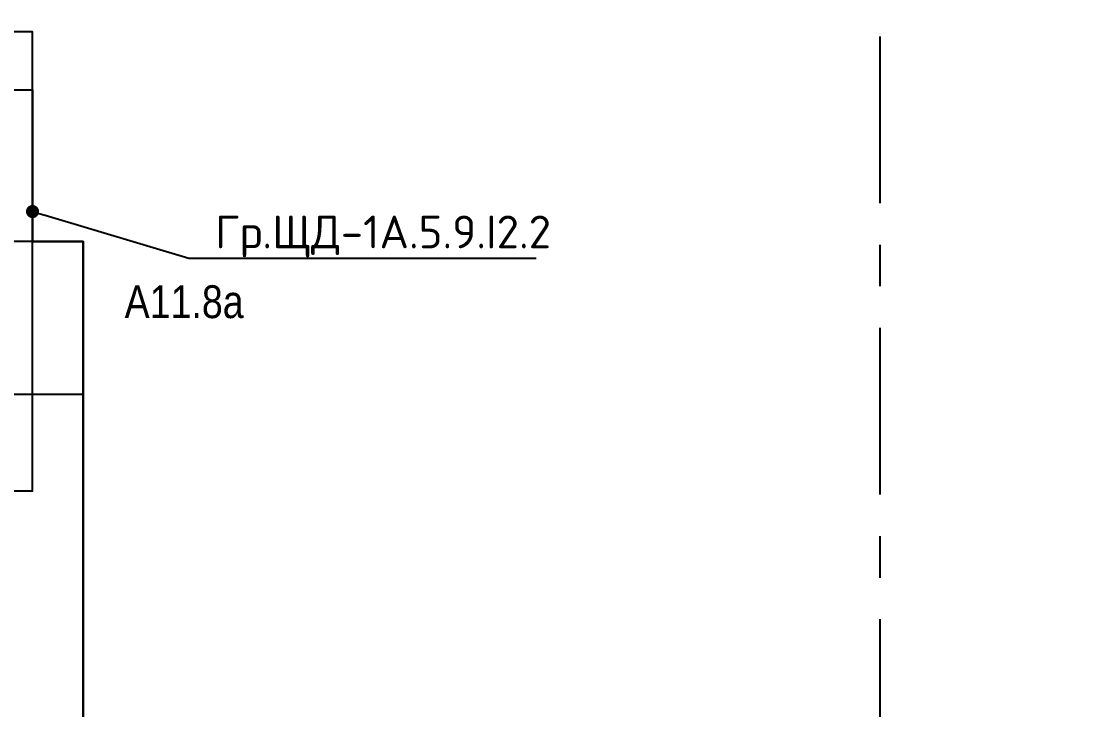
# Model space of a CAD drawing. Header units: millimetres. Extents: x -243740 to 150609, y -473655 to -165121.
# Drawn here: x -211709 to -203535, y -377910 to -372662 of the extents above; entities that cross this region are included whole.
import ezdxf
from ezdxf import colors
from ezdxf.entities.mleader import LeaderData, LeaderLine
from ezdxf.math import Vec2, Vec3

# ---------------------------------------------------------------- set-up
doc = ezdxf.new("R2010")
doc.units = ezdxf.units.MM
doc.linetypes.add('Линия сетки', pattern=[22.225, 12.7, -3.175, 3.175, -3.175])
for name, color, linetype, lineweight in [('0_Авт.', 255, 'Continuous', 5), ('_освещение_dali', 3, 'Continuous', 50), ('DALLI', 6, 'TRAY', 30), ('Аварийное_овещение', 1, 'Continuous', 30)]:
    doc.layers.add(name, color=color, linetype=linetype, lineweight=lineweight)
for name, color, linetype in [('_HMI', 6, 'Continuous'), ('_Гр.ЩД-1А.5.9.I2.1', 6, 'Continuous'), ('_Гр.ЩД-1А.5.9.I2.2', 6, 'Continuous')]:
    doc.layers.add(name, color=color, linetype=linetype)
doc.styles.add('Arial Narrow_6', font='ARIALN.TTF', dxfattribs={"height": 193.245432})
doc.styles.add('ELine', font='txt.shx')
doc.styles.add('ISOCPEUR', font='isocpeur.ttf')
doc.styles.get("Standard").update_dxf_attribs({"font": 'ARIALN.TTF'})
doc.linetypes.add('TRAY', pattern='A,12.119257,["_",ELine,S=4.5,R=90,X=0,Y=-1.555839],0.750382,["_",ELine,S=4.5,R=0,X=0,Y=-0.805849],1.314849,["_",ELine,S=4.5,R=0,X=0,Y=-0.805849],2.250029,["_",ELine,S=4.5,R=90,X=0,Y=-1.555839],13.565483', length=30)

# ---------------------------------------------------------------- blocks, each defined once
blk = doc.blocks.new('A$C453ecf4b')
at = {"layer": 'Аварийное_овещение', "lineweight": 40, "style": 'Arial Narrow_6'}
blk.add_text('А11.8а', height=250, dxfattribs=at).set_placement((23717.7, 22512.8))
blk = doc.blocks.new('_Dot')
at = {"color": 0, "linetype": 'ByBlock', "lineweight": -2}
blk.add_line((-0.5, 0), (-1, 0), dxfattribs=at)
at = {"color": 0, "linetype": 'ByBlock', "const_width": 0.5}
blk.add_lwpolyline([(-0.25, 0, 1), (0.25, 0, 1)], format="xyb", close=True, dxfattribs=at)

msp = doc.modelspace()

# ---------------------------------------------------------------- linework, layer by layer
at = {"layer": '_HMI', "ltscale": 100}
for points in [[(-214706.6, -373184.6), (-211624.6, -373184.6), (-211624.6, -374341), (-211238.1, -374341.3), (-211238.1, -386658.7), (-150051.6, -386658.7), (-150051.6, -393664.8)], [(-217273.7, -375504.8), (-211238.1, -375504.8), (-211238.1, -386658.7), (-150051.6, -386658.7), (-150051.6, -393664.8)]]:
    msp.add_lwpolyline(points, dxfattribs=at)
at = {"layer": '_Гр.ЩД-1А.5.9.I2.1', "ltscale": 100}
msp.add_lwpolyline([(-150051.6, -386658.7), (-211238.1, -386658.7), (-211238.1, -374341.3), (-212839.5, -374340.3)], dxfattribs=at)
at = {"layer": '_Гр.ЩД-1А.5.9.I2.2', "ltscale": 100}
msp.add_lwpolyline([(-214018.4, -376241.9), (-211624.6, -376241.9), (-211624.6, -372740.5), (-214435.3, -372740.5)], dxfattribs=at)
at = {"layer": 'DALLI', "color": 0, "linetype": 'Линия сетки', "lineweight": -3, "ltscale": 100}
msp.add_lwpolyline([(-205161.7, -353037.3), (-151490, -353037.3), (-151490, -382937.2), (-205161.7, -382937.2)], close=True, dxfattribs=at)

# ---------------------------------------------------------------- block references
at = {"layer": '_освещение_dali', "ltscale": 100}
msp.add_blockref('A$C453ecf4b', (-234640, -397437.2), dxfattribs=at)

# ---------------------------------------------------------------- leaders
at = {"layer": '0_Авт.', "color": 1}
ml = msp.add_multileader_mtext('Standard', dxfattribs=at)
ml.set_content('1А.12.2.5-HMI', color=1)
ml.set_leader_properties()
ml.set_arrow_properties(name='DOT')
ml.build(insert=Vec2(0, 0))
ml.multileader.update_dxf_attribs({"has_dogleg": 0, "text_left_attachment_type": 6, "text_right_attachment_type": 6, "arrow_head_size": 100})
ctx = ml.context
ctx.base_point, ctx.char_height, ctx.arrow_head_size, ctx.landing_gap_size, ctx.plane_origin = Vec3(-211751.1, -372363.6), 250, 100, 200, Vec3(-135615.8, -245336)
ctx.left_attachment, ctx.right_attachment = 6, 6
notes = []
notes.append((ctx, [(0, (1, 1, 0), (-211759.1, -372363.6), (1, 0), 8, [(1, [(-215006.6, -373184.6)], 0, [])])]))
ctx.mtext.insert, ctx.mtext.width, ctx.mtext.flow_direction = Vec3(-211551.1, -372063.6), 1553.83, 5
at = {"layer": '_Гр.ЩД-1А.5.9.I2.2', "ltscale": 100}
ml = msp.add_multileader_mtext('Standard', dxfattribs=at)
ml.set_content('Гр.ЩД-1А.5.9.I2.2', color=256, style='ISOCPEUR')
ml.set_leader_properties()
ml.set_arrow_properties(name='DOT')
ml.build(insert=Vec2(0, 0))
ml.multileader.update_dxf_attribs({"has_dogleg": 0, "text_left_attachment_type": 6, "text_right_attachment_type": 6, "arrow_head_size": 100})
ctx = ml.context
ctx.base_point, ctx.char_height, ctx.arrow_head_size, ctx.landing_gap_size, ctx.plane_origin = Vec3(-210432.9, -374467.2), 250, 100, 200, Vec3(-125939.6, -246696.6)
ctx.left_attachment, ctx.right_attachment = 6, 6
notes.append((ctx, [(0, (1, 1, 0), (-210440.9, -374467.2), (1, 0), 8, [(1, [(-211624.6, -374111.7)], 0, [])])]))
ctx.mtext.insert, ctx.mtext.width, ctx.mtext.flow_direction = Vec3(-210232.9, -374142.2), 2425, 5
for ctx, leaders in notes:
    for number, flags, end, landing, length, lines in leaders:
        leader = LeaderData()
        leader.index, (leader.has_last_leader_line, leader.has_dogleg_vector, leader.attachment_direction) = number, flags
        leader.last_leader_point, leader.dogleg_vector, leader.dogleg_length = Vec3(end), Vec3(landing), length
        for number, points, colour, breaks in lines:
            line = LeaderLine()
            line.index, line.vertices, line.color, line.breaks = number, Vec3.list(points), colors.encode_raw_color(colour), breaks
            leader.lines.append(line)
        ctx.leaders.append(leader)

doc.saveas('drawing.dxf')
